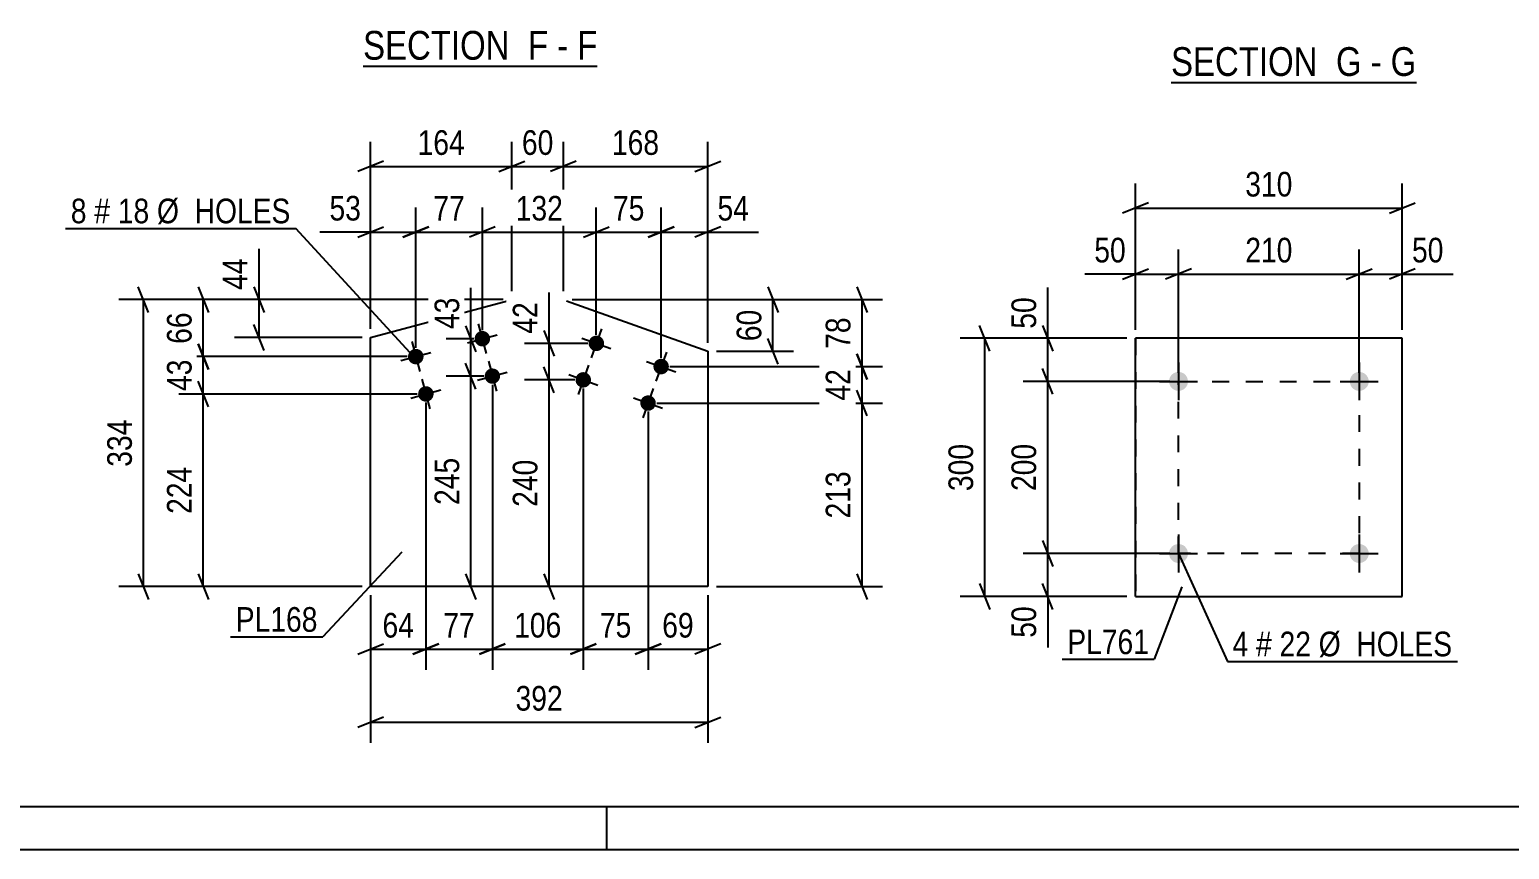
# Model space of a CAD drawing. Header units: millimetres. Extents: x 0 to 841, y 0 to 594.
# Drawn here: x 143.9 to 315.9, y 0 to 95.3 of the extents above; entities that cross this region are included whole.
import ezdxf

# ---------------------------------------------------------------- set-up
doc = ezdxf.new("R2010")
doc.units = ezdxf.units.MM
doc.linetypes.add('DXK_LINE_DOT2', pattern=[3.9198, 1.9599, -1.9599])
doc.styles.add('Arial Narrow', font='ARIALN.TTF', dxfattribs={"height": 0.2})

# ---------------------------------------------------------------- blocks, each defined once
blk = doc.blocks.new('Unknown-122570569-1133')
at = {"color": 5, "linetype": 'Continuous'}
for p, q in [((5, 5), (836, 5)), ((211, 0), (211, 5)), ((0, 0), (841, 0))]:
    blk.add_line(p, q, dxfattribs=at)
blk = doc.blocks.new('Unknown-122570569-16 - 2806')
at = {"color": 6, "linetype": 'Continuous'}
blk.add_line((182.69, 91.02), (209.9, 91.02), dxfattribs=at)
at = {"color": 0, "linetype": 'Continuous'}
for points in [[(200.8, 91.77), (200.8, 95.27), (182.69, 95.27), (182.69, 91.77)], [(204.19, 91.77), (204.19, 95.27), (201.85, 95.27), (201.85, 91.77)], [(206.51, 91.77), (206.51, 95.27), (205.24, 95.27), (205.24, 91.77)], [(209.9, 91.77), (209.9, 95.27), (207.56, 95.27), (207.56, 91.77)]]:
    blk.add_wipeout(points, dxfattribs=at)
at = {"color": 7, "linetype": 'Continuous', "style": 'Arial Narrow'}
for s, p in [('SECTION ', (182.69, 91.77)), ('F', (201.85, 91.77)), ('F', (207.56, 91.77)), ('-', (205.24, 91.77))]:
    blk.add_text(s, height=3.34, dxfattribs=at).set_placement(p)
blk = doc.blocks.new('Unknown-122570569-17 - 3462')
at = {"color": 6, "linetype": 'Continuous'}
blk.add_line((276.56, 89.13), (305.06, 89.13), dxfattribs=at)
at = {"color": 0, "linetype": 'Continuous'}
for points in [[(294.67, 89.88), (294.67, 93.38), (276.56, 93.38), (276.56, 89.88)], [(298.7, 89.88), (298.7, 93.38), (295.72, 93.38), (295.72, 89.88)], [(301.02, 89.88), (301.02, 93.38), (299.75, 93.38), (299.75, 89.88)], [(305.06, 89.88), (305.06, 93.38), (302.07, 93.38), (302.07, 89.88)]]:
    blk.add_wipeout(points, dxfattribs=at)
at = {"color": 7, "linetype": 'Continuous', "style": 'Arial Narrow'}
for s, p in [('SECTION ', (276.56, 89.88)), ('G', (295.72, 89.88)), ('G', (302.07, 89.88)), ('-', (299.75, 89.88))]:
    blk.add_text(s, height=3.34, dxfattribs=at).set_placement(p)
blk = doc.blocks.new('Bolt-122570569-2401 - 2347')
at = {"linetype": 'Continuous'}
for points in [[(276.32, 54.39), (276.35, 54.62), (276.42, 54.83), (276.53, 55.03), (276.69, 55.21), (276.87, 55.34), (277.08, 55.43), (277.31, 55.48), (277.54, 55.48), (277.76, 55.43), (277.97, 55.34), (278.16, 55.21), (278.31, 55.03), (278.43, 54.83), (278.5, 54.62), (278.52, 54.39), (278.5, 54.16), (278.43, 53.94), (278.31, 53.74), (278.16, 53.57), (277.97, 53.43), (277.76, 53.34), (277.54, 53.29), (277.31, 53.29), (277.08, 53.34), (276.87, 53.43), (276.69, 53.57), (276.53, 53.74), (276.42, 53.94), (276.35, 54.16)], [(297.32, 54.39), (297.35, 54.62), (297.42, 54.83), (297.53, 55.03), (297.69, 55.21), (297.87, 55.34), (298.08, 55.43), (298.31, 55.48), (298.54, 55.48), (298.76, 55.43), (298.97, 55.34), (299.16, 55.21), (299.31, 55.03), (299.43, 54.83), (299.5, 54.62), (299.52, 54.39), (299.5, 54.16), (299.43, 53.94), (299.31, 53.74), (299.16, 53.57), (298.97, 53.43), (298.76, 53.34), (298.54, 53.29), (298.31, 53.29), (298.08, 53.34), (297.87, 53.43), (297.69, 53.57), (297.53, 53.74), (297.42, 53.94), (297.35, 54.16)]]:
    blk.add_hatch(color=1, dxfattribs=at).paths.add_polyline_path(points)
at = {"color": 1, "linetype": 'Continuous'}
for p, q in [((277.42, 56.59), (277.42, 52.19)), ((298.42, 56.59), (298.42, 52.19)), ((275.22, 54.39), (279.62, 54.39)), ((296.22, 54.39), (300.62, 54.39))]:
    blk.add_line(p, q, dxfattribs=at)
blk = doc.blocks.new('Part-122570569-2363 - 2347')
at = {"color": 2, "linetype": 'Continuous'}
for p, q in [((272.42, 29.39), (272.42, 59.39)), ((272.42, 59.39), (272.42, 59.39)), ((303.42, 59.39), (272.42, 59.39)), ((303.42, 29.39), (303.42, 59.39)), ((272.42, 29.39), (272.42, 29.39)), ((272.42, 29.39), (303.42, 29.39))]:
    blk.add_line(p, q, dxfattribs=at)
at = {"color": 7, "linetype": 'DXK_LINE_DOT2'}
for p, q in [((272.42, 59.39), (272.42, 29.39)), ((272.42, 59.39), (272.42, 59.39)), ((303.42, 29.39), (303.42, 59.39)), ((272.42, 29.39), (272.42, 29.39))]:
    blk.add_line(p, q, dxfattribs=at)
blk = doc.blocks.new('Bolt-122570569-2396 - 2347')
at = {"linetype": 'Continuous'}
for points in [[(276.32, 34.39), (276.35, 34.62), (276.42, 34.83), (276.53, 35.03), (276.69, 35.21), (276.87, 35.34), (277.08, 35.43), (277.31, 35.48), (277.54, 35.48), (277.76, 35.43), (277.97, 35.34), (278.16, 35.21), (278.31, 35.03), (278.43, 34.83), (278.5, 34.62), (278.52, 34.39), (278.5, 34.16), (278.43, 33.94), (278.31, 33.74), (278.16, 33.57), (277.97, 33.43), (277.76, 33.34), (277.54, 33.29), (277.31, 33.29), (277.08, 33.34), (276.87, 33.43), (276.69, 33.57), (276.53, 33.74), (276.42, 33.94), (276.35, 34.16)], [(297.32, 34.39), (297.35, 34.62), (297.42, 34.83), (297.53, 35.03), (297.69, 35.21), (297.87, 35.34), (298.08, 35.43), (298.31, 35.48), (298.54, 35.48), (298.76, 35.43), (298.97, 35.34), (299.16, 35.21), (299.31, 35.03), (299.43, 34.83), (299.5, 34.62), (299.52, 34.39), (299.5, 34.16), (299.43, 33.94), (299.31, 33.74), (299.16, 33.57), (298.97, 33.43), (298.76, 33.34), (298.54, 33.29), (298.31, 33.29), (298.08, 33.34), (297.87, 33.43), (297.69, 33.57), (297.53, 33.74), (297.42, 33.94), (297.35, 34.16)]]:
    blk.add_hatch(color=1, dxfattribs=at).paths.add_polyline_path(points)
at = {"color": 1, "linetype": 'Continuous'}
for p, q in [((277.42, 36.59), (277.42, 32.19)), ((298.42, 36.59), (298.42, 32.19)), ((275.22, 34.39), (279.62, 34.39)), ((296.22, 34.39), (300.62, 34.39))]:
    blk.add_line(p, q, dxfattribs=at)
blk = doc.blocks.new('Part-122570569-1410 - 1394')
at = {"color": 2, "linetype": 'Continuous'}
for p, q in [((183.56, 59.48), (199.48, 63.76)), ((206.33, 63.76), (222.73, 57.88)), ((183.56, 30.54), (183.56, 59.48)), ((222.73, 57.88), (222.73, 30.54)), ((222.73, 30.54), (183.56, 30.54))]:
    blk.add_line(p, q, dxfattribs=at)
blk = doc.blocks.new('Bolt-122570569-1415 - 1394')
at = {"linetype": 'Continuous'}
for points in [[(210.63, 58.5, -1), (208.94, 59.11, -1)], [(218.16, 55.8, -1), (216.47, 56.41, -1)], [(209.11, 54.26, -1), (207.42, 54.87, -1)], [(216.64, 51.56, -1), (214.95, 52.17, -1)]]:
    blk.add_hatch(color=1, dxfattribs=at).paths.add_polyline_path(points)
at = {"color": 1, "linetype": 'Continuous'}
for p, q in [((210.39, 60.5), (209.18, 57.11)), ((208.09, 59.41), (211.48, 58.2)), ((217.92, 57.8), (216.71, 54.41)), ((206.57, 55.18), (209.96, 53.96)), ((208.87, 56.26), (207.66, 52.87)), ((215.62, 56.71), (219.01, 55.5)), ((216.4, 53.56), (215.19, 50.17)), ((214.1, 52.47), (217.49, 51.26))]:
    blk.add_line(p, q, dxfattribs=at)
blk = doc.blocks.new('Bolt-122570569-1420 - 1394')
at = {"linetype": 'Continuous'}
for points in [[(197.41, 59.58, -1), (195.67, 59.11, -1)], [(189.68, 57.5, -1), (187.94, 57.03, -1)], [(198.57, 55.23, -1), (196.84, 54.77, -1)], [(190.85, 53.16, -1), (189.11, 52.69, -1)]]:
    blk.add_hatch(color=1, dxfattribs=at).paths.add_polyline_path(points)
at = {"color": 1, "linetype": 'Continuous'}
for p, q in [((196.07, 61.08), (197, 57.61)), ((188.34, 59.01), (189.28, 55.53)), ((194.8, 58.88), (198.28, 59.81)), ((187.07, 56.8), (190.55, 57.74)), ((197.24, 56.74), (198.17, 53.26)), ((195.97, 54.53), (199.44, 55.47)), ((188.24, 52.45), (191.72, 53.39)), ((189.51, 54.66), (190.45, 51.18))]:
    blk.add_line(p, q, dxfattribs=at)
blk = doc.blocks.new('Rectangle-122570569-2525 - 2347')
at = {"color": 1, "linetype": 'DXK_LINE_DOT2'}
blk.add_lwpolyline([(277.42, 54.39), (298.42, 54.39), (298.42, 34.39), (277.42, 34.39), (277.42, 54.39)], close=True, dxfattribs=at)
blk = doc.blocks.new('StraightDimension-122570569-2431 - 2347')
at = {"color": 7, "linetype": 'Continuous'}
for p, q in [((262.83, 52.89), (261.63, 55.89)), ((276.42, 54.39), (259.38, 54.39)), ((262.23, 34.39), (262.23, 54.39)), ((276.42, 34.39), (259.38, 34.39)), ((261.63, 35.89), (262.83, 32.89))]:
    blk.add_line(p, q, dxfattribs=at)
at = {"color": 0}
blk.add_wipeout([(261.48, 47.73), (257.28, 47.73), (257.28, 41.05), (261.48, 41.05)], dxfattribs=at)
at = {"color": 3, "style": 'Arial Narrow'}
blk.add_text('200', height=2.863, rotation=90.0002, dxfattribs=at).set_placement((260.88, 41.65))
blk = doc.blocks.new('StraightDimension-122570569-2461 - 2347')
at = {"color": 7, "linetype": 'Continuous'}
for p, q in [((255.51, 57.89), (254.31, 60.89)), ((271.42, 59.39), (252.06, 59.39)), ((254.91, 29.39), (254.91, 59.39)), ((271.42, 29.39), (252.06, 29.39)), ((254.31, 30.89), (255.51, 27.89))]:
    blk.add_line(p, q, dxfattribs=at)
at = {"color": 0}
blk.add_wipeout([(254.16, 47.73), (249.96, 47.73), (249.96, 41.04), (254.16, 41.04)], dxfattribs=at)
at = {"color": 3, "style": 'Arial Narrow'}
blk.add_text('300', height=2.863, rotation=90.0002, dxfattribs=at).set_placement((253.56, 41.64))
blk = doc.blocks.new('StraightDimension-122570569-2418 - 2347')
at = {"color": 7, "linetype": 'Continuous'}
for p, q in [((276.42, 34.39), (259.38, 34.39)), ((261.63, 35.89), (262.83, 32.89)), ((262.23, 29.39), (262.23, 34.39)), ((271.42, 29.39), (259.38, 29.39)), ((262.83, 27.89), (261.63, 30.89))]:
    blk.add_line(p, q, dxfattribs=at)
at = {"color": 0}
blk.add_wipeout([(261.48, 28.86), (257.28, 28.86), (257.28, 24), (261.48, 24)], dxfattribs=at)
at = {"color": 7, "linetype": 'Continuous'}
blk.add_line((262.23, 29.39), (262.23, 23.48), dxfattribs=at)
blk.add_line((262.23, 29.39), (262.23, 23.48), dxfattribs=at)
at = {"color": 3, "style": 'Arial Narrow'}
blk.add_text('50', height=2.863, rotation=90.0002, dxfattribs=at).set_placement((260.88, 24.6))
blk = doc.blocks.new('StraightDimension-122570569-2447 - 2347')
at = {"color": 7, "linetype": 'Continuous'}
for p, q in [((261.63, 60.89), (262.83, 57.89)), ((271.42, 59.39), (259.38, 59.39)), ((262.23, 54.39), (262.23, 59.39)), ((262.83, 52.89), (261.63, 55.89)), ((276.42, 54.39), (259.38, 54.39))]:
    blk.add_line(p, q, dxfattribs=at)
at = {"color": 0}
blk.add_wipeout([(261.48, 64.77), (257.28, 64.77), (257.28, 59.91), (261.48, 59.91)], dxfattribs=at)
at = {"color": 7, "linetype": 'Continuous'}
blk.add_line((262.23, 59.39), (262.23, 65.29), dxfattribs=at)
blk.add_line((262.23, 59.39), (262.23, 65.29), dxfattribs=at)
at = {"color": 3, "style": 'Arial Narrow'}
blk.add_text('50', height=2.863, rotation=90.0002, dxfattribs=at).set_placement((260.88, 60.51))
blk = doc.blocks.new('StraightDimension-122570569-2472 - 2347')
at = {"color": 7, "linetype": 'Continuous'}
for p, q in [((272.42, 60.39), (272.42, 77.37)), ((303.42, 60.39), (303.42, 77.37)), ((273.92, 75.12), (270.92, 73.92)), ((272.42, 74.52), (303.42, 74.52)), ((301.92, 73.92), (304.92, 75.12))]:
    blk.add_line(p, q, dxfattribs=at)
at = {"color": 0}
blk.add_wipeout([(291.26, 75.27), (291.26, 79.47), (284.58, 79.47), (284.58, 75.27)], dxfattribs=at)
at = {"color": 3, "style": 'Arial Narrow'}
blk.add_text('310', height=2.863, dxfattribs=at).set_placement((285.18, 75.87))
blk = doc.blocks.new('StraightDimension-122570569-2483 - 2347')
at = {"color": 7, "linetype": 'Continuous'}
for p, q in [((298.42, 55.39), (298.42, 69.71)), ((303.42, 60.39), (303.42, 69.71)), ((296.92, 66.26), (299.92, 67.46)), ((304.92, 67.46), (301.92, 66.26)), ((298.42, 66.86), (303.42, 66.86))]:
    blk.add_line(p, q, dxfattribs=at)
at = {"color": 0}
blk.add_wipeout([(308.8, 67.61), (308.8, 71.81), (303.95, 71.81), (303.95, 67.61)], dxfattribs=at)
at = {"color": 7, "linetype": 'Continuous'}
blk.add_line((303.42, 66.86), (309.33, 66.86), dxfattribs=at)
blk.add_line((303.42, 66.86), (309.33, 66.86), dxfattribs=at)
at = {"color": 3, "style": 'Arial Narrow'}
blk.add_text('50', height=2.863, dxfattribs=at).set_placement((304.55, 68.21))
blk = doc.blocks.new('StraightDimension-122570569-2496 - 2347')
at = {"color": 7, "linetype": 'Continuous'}
for p, q in [((277.42, 55.39), (277.42, 69.71)), ((298.42, 55.39), (298.42, 69.71)), ((278.92, 67.46), (275.92, 66.26)), ((296.92, 66.26), (299.92, 67.46)), ((277.42, 66.86), (298.42, 66.86))]:
    blk.add_line(p, q, dxfattribs=at)
at = {"color": 0}
blk.add_wipeout([(291.26, 67.61), (291.26, 71.81), (284.58, 71.81), (284.58, 67.61)], dxfattribs=at)
at = {"color": 3, "style": 'Arial Narrow'}
blk.add_text('210', height=2.863, dxfattribs=at).set_placement((285.18, 68.21))
blk = doc.blocks.new('StraightDimension-122570569-2512 - 2347')
at = {"color": 7, "linetype": 'Continuous'}
for p, q in [((272.42, 60.39), (272.42, 69.71)), ((277.42, 55.39), (277.42, 69.71)), ((270.92, 66.26), (273.92, 67.46)), ((278.92, 67.46), (275.92, 66.26)), ((272.42, 66.86), (277.42, 66.86))]:
    blk.add_line(p, q, dxfattribs=at)
at = {"color": 0}
blk.add_wipeout([(271.9, 67.61), (271.9, 71.81), (267.04, 71.81), (267.04, 67.61)], dxfattribs=at)
at = {"color": 7, "linetype": 'Continuous'}
blk.add_line((272.42, 66.86), (266.52, 66.86), dxfattribs=at)
blk.add_line((272.42, 66.86), (266.52, 66.86), dxfattribs=at)
at = {"color": 3, "style": 'Arial Narrow'}
blk.add_text('50', height=2.863, dxfattribs=at).set_placement((267.64, 68.21))
blk = doc.blocks.new('StraightDimension-122570569-1422 - 1394')
at = {"color": 7, "linetype": 'Continuous'}
for p, q in [((183.56, 60.48), (183.56, 82.21)), ((199.97, 64.89), (199.97, 82.21)), ((185.06, 79.96), (182.06, 78.76)), ((183.56, 79.36), (199.97, 79.36)), ((198.47, 78.76), (201.47, 79.96))]:
    blk.add_line(p, q, dxfattribs=at)
at = {"color": 0}
blk.add_wipeout([(195.11, 80.11), (195.11, 84.31), (188.42, 84.31), (188.42, 80.11)], dxfattribs=at)
at = {"color": 3, "style": 'Arial Narrow'}
blk.add_text('164', height=2.863, dxfattribs=at).set_placement((189.02, 80.71))
blk = doc.blocks.new('StraightDimension-122570569-1498 - 1394')
at = {"color": 7, "linetype": 'Continuous'}
for p, q in [((183.56, 60.48), (183.56, 74.58)), ((188.81, 58.27), (188.81, 74.58)), ((182.06, 71.13), (185.06, 72.33)), ((190.31, 72.33), (187.31, 71.13)), ((183.56, 71.73), (188.81, 71.73))]:
    blk.add_line(p, q, dxfattribs=at)
at = {"color": 0}
blk.add_wipeout([(183.03, 72.48), (183.03, 76.68), (178.18, 76.68), (178.18, 72.48)], dxfattribs=at)
at = {"color": 7, "linetype": 'Continuous'}
blk.add_line((183.56, 71.73), (177.65, 71.73), dxfattribs=at)
blk.add_line((183.56, 71.73), (177.65, 71.73), dxfattribs=at)
at = {"color": 3, "style": 'Arial Narrow'}
blk.add_text('53', height=2.863, dxfattribs=at).set_placement((178.78, 73.08))
blk = doc.blocks.new('StraightDimension-122570569-1434 - 1394')
at = {"color": 7, "linetype": 'Continuous'}
for p, q in [((199.97, 64.89), (199.97, 82.21)), ((205.96, 64.89), (205.96, 82.21)), ((198.47, 78.76), (201.47, 79.96)), ((199.97, 79.36), (205.96, 79.36)), ((207.46, 79.96), (204.46, 78.76))]:
    blk.add_line(p, q, dxfattribs=at)
at = {"color": 0}
blk.add_wipeout([(205.39, 80.11), (205.39, 84.31), (200.54, 84.31), (200.54, 80.11)], dxfattribs=at)
at = {"color": 3, "style": 'Arial Narrow'}
blk.add_text('60', height=2.863, dxfattribs=at).set_placement((201.14, 80.71))
blk = doc.blocks.new('StraightDimension-122570569-1543 - 1394')
at = {"color": 7, "linetype": 'Continuous'}
for p, q in [((240.05, 65.39), (241.25, 62.39)), ((206.96, 63.89), (243.05, 63.89)), ((240.65, 56.1), (240.65, 63.89)), ((241.25, 54.6), (240.05, 57.6)), ((218.31, 56.1), (243.05, 56.1))]:
    blk.add_line(p, q, dxfattribs=at)
at = {"color": 0}
blk.add_wipeout([(239.9, 62.43), (235.7, 62.43), (235.7, 57.57), (239.9, 57.57)], dxfattribs=at)
at = {"color": 3, "style": 'Arial Narrow'}
blk.add_text('78', height=2.863, rotation=90.0002, dxfattribs=at).set_placement((239.3, 58.17))
blk = doc.blocks.new('StraightDimension-122570569-1653 - 1394')
at = {"color": 7, "linetype": 'Continuous'}
for p, q in [((197.71, 54), (197.71, 20.87)), ((208.27, 53.57), (208.27, 20.87)), ((196.21, 22.67), (199.21, 23.87)), ((197.71, 23.27), (208.27, 23.27)), ((209.77, 23.87), (206.77, 22.67))]:
    blk.add_line(p, q, dxfattribs=at)
at = {"color": 0}
blk.add_wipeout([(206.33, 24.02), (206.33, 28.22), (199.64, 28.22), (199.64, 24.02)], dxfattribs=at)
at = {"color": 3, "style": 'Arial Narrow'}
blk.add_text('106', height=2.863, dxfattribs=at).set_placement((200.24, 24.62))
blk = doc.blocks.new('StraightDimension-122570569-1508 - 1394')
at = {"color": 7, "linetype": 'Continuous'}
for p, q in [((188.81, 58.27), (188.81, 74.58)), ((196.54, 60.34), (196.54, 74.58)), ((187.31, 71.13), (190.31, 72.33)), ((198.04, 72.33), (195.04, 71.13)), ((188.81, 71.73), (196.54, 71.73))]:
    blk.add_line(p, q, dxfattribs=at)
at = {"color": 0}
blk.add_wipeout([(195.1, 72.48), (195.1, 76.68), (190.25, 76.68), (190.25, 72.48)], dxfattribs=at)
at = {"color": 3, "style": 'Arial Narrow'}
blk.add_text('77', height=2.863, dxfattribs=at).set_placement((190.85, 73.08))
blk = doc.blocks.new('StraightDimension-122570569-1444 - 1394')
at = {"color": 7, "linetype": 'Continuous'}
for p, q in [((205.96, 64.89), (205.96, 82.21)), ((222.73, 58.88), (222.73, 82.21)), ((207.46, 79.96), (204.46, 78.76)), ((205.96, 79.36), (222.73, 79.36)), ((221.23, 78.76), (224.23, 79.96))]:
    blk.add_line(p, q, dxfattribs=at)
at = {"color": 0}
blk.add_wipeout([(217.69, 80.11), (217.69, 84.31), (211, 84.31), (211, 80.11)], dxfattribs=at)
at = {"color": 3, "style": 'Arial Narrow'}
blk.add_text('168', height=2.863, dxfattribs=at).set_placement((211.6, 80.71))
blk = doc.blocks.new('StraightDimension-122570569-1633 - 1394')
at = {"color": 7, "linetype": 'Continuous'}
for p, q in [((189.98, 51.92), (189.98, 20.87)), ((183.56, 29.54), (183.56, 20.87)), ((182.06, 22.67), (185.06, 23.87)), ((183.56, 23.27), (189.98, 23.27)), ((191.48, 23.87), (188.48, 22.67))]:
    blk.add_line(p, q, dxfattribs=at)
at = {"color": 0}
blk.add_wipeout([(189.2, 24.02), (189.2, 28.22), (184.34, 28.22), (184.34, 24.02)], dxfattribs=at)
at = {"color": 3, "style": 'Arial Narrow'}
blk.add_text('64', height=2.863, dxfattribs=at).set_placement((184.94, 24.62))
blk = doc.blocks.new('StraightDimension-122570569-1488 - 1394')
at = {"color": 7, "linetype": 'Continuous'}
for p, q in [((209.78, 59.8), (209.78, 74.58)), ((217.31, 57.1), (217.31, 74.58)), ((208.28, 71.13), (211.28, 72.33)), ((218.81, 72.33), (215.81, 71.13)), ((209.78, 71.73), (217.31, 71.73))]:
    blk.add_line(p, q, dxfattribs=at)
at = {"color": 0}
blk.add_wipeout([(215.98, 72.48), (215.98, 76.68), (211.12, 76.68), (211.12, 72.48)], dxfattribs=at)
at = {"color": 3, "style": 'Arial Narrow'}
blk.add_text('75', height=2.863, dxfattribs=at).set_placement((211.72, 73.08))
blk = doc.blocks.new('StraightDimension-122570569-1455 - 1394')
at = {"color": 7, "linetype": 'Continuous'}
for p, q in [((183.56, 29.54), (183.56, 12.38)), ((222.73, 29.54), (222.73, 12.38)), ((185.06, 15.38), (182.06, 14.18)), ((183.56, 14.78), (222.73, 14.78)), ((221.23, 14.18), (224.23, 15.38))]:
    blk.add_line(p, q, dxfattribs=at)
at = {"color": 0}
blk.add_wipeout([(206.49, 15.53), (206.49, 19.73), (199.8, 19.73), (199.8, 15.53)], dxfattribs=at)
at = {"color": 3, "style": 'Arial Narrow'}
blk.add_text('392', height=2.863, dxfattribs=at).set_placement((200.4, 16.13))
blk = doc.blocks.new('StraightDimension-122570569-1460 - 1394')
at = {"color": 7, "linetype": 'Continuous'}
for p, q in [((170, 65.39), (171.2, 62.39)), ((198.97, 63.89), (167.75, 63.89)), ((170.6, 59.48), (170.6, 63.89)), ((171.2, 57.98), (170, 60.98)), ((182.56, 59.48), (167.75, 59.48))]:
    blk.add_line(p, q, dxfattribs=at)
at = {"color": 0}
blk.add_wipeout([(169.85, 69.27), (165.65, 69.27), (165.65, 64.42), (169.85, 64.42)], dxfattribs=at)
at = {"color": 7, "linetype": 'Continuous'}
blk.add_line((170.6, 63.89), (170.6, 69.8), dxfattribs=at)
blk.add_line((170.6, 63.89), (170.6, 69.8), dxfattribs=at)
at = {"color": 3, "style": 'Arial Narrow'}
blk.add_text('44', height=2.863, rotation=90.0002, dxfattribs=at).set_placement((169.25, 65.02))
blk = doc.blocks.new('StraightDimension-122570569-1469 - 1394')
at = {"color": 7, "linetype": 'Continuous'}
for p, q in [((229.7, 65.39), (230.9, 62.39)), ((206.96, 63.89), (232.7, 63.89)), ((230.3, 57.88), (230.3, 63.89)), ((230.9, 56.38), (229.7, 59.38)), ((223.73, 57.88), (232.7, 57.88))]:
    blk.add_line(p, q, dxfattribs=at)
at = {"color": 0}
blk.add_wipeout([(229.55, 63.31), (225.35, 63.31), (225.35, 58.46), (229.55, 58.46)], dxfattribs=at)
at = {"color": 3, "style": 'Arial Narrow'}
blk.add_text('60', height=2.863, rotation=90.0002, dxfattribs=at).set_placement((228.95, 59.06))
blk = doc.blocks.new('StraightDimension-122570569-1478 - 1394')
at = {"color": 7, "linetype": 'Continuous'}
for p, q in [((217.31, 57.1), (217.31, 74.58)), ((222.73, 58.88), (222.73, 74.58)), ((215.81, 71.13), (218.81, 72.33)), ((224.23, 72.33), (221.23, 71.13)), ((217.31, 71.73), (222.73, 71.73))]:
    blk.add_line(p, q, dxfattribs=at)
at = {"color": 0}
blk.add_wipeout([(228.11, 72.48), (228.11, 76.68), (223.26, 76.68), (223.26, 72.48)], dxfattribs=at)
at = {"color": 7, "linetype": 'Continuous'}
blk.add_line((222.73, 71.73), (228.64, 71.73), dxfattribs=at)
blk.add_line((222.73, 71.73), (228.64, 71.73), dxfattribs=at)
at = {"color": 3, "style": 'Arial Narrow'}
blk.add_text('54', height=2.863, dxfattribs=at).set_placement((223.86, 73.08))
blk = doc.blocks.new('StraightDimension-122570569-1518 - 1394')
at = {"color": 7, "linetype": 'Continuous'}
for p, q in [((196.54, 60.34), (196.54, 74.58)), ((209.78, 59.8), (209.78, 74.58)), ((198.04, 72.33), (195.04, 71.13)), ((208.28, 71.13), (211.28, 72.33)), ((196.54, 71.73), (209.78, 71.73))]:
    blk.add_line(p, q, dxfattribs=at)
at = {"color": 0}
blk.add_wipeout([(206.5, 72.48), (206.5, 76.68), (199.82, 76.68), (199.82, 72.48)], dxfattribs=at)
at = {"color": 3, "style": 'Arial Narrow'}
blk.add_text('132', height=2.863, dxfattribs=at).set_placement((200.42, 73.08))
blk = doc.blocks.new('StraightDimension-122570569-1529 - 1394')
at = {"color": 7, "linetype": 'Continuous'}
for p, q in [((241.25, 50.37), (240.05, 53.37)), ((216.8, 51.87), (243.05, 51.87)), ((240.65, 30.54), (240.65, 51.87)), ((240.05, 32.04), (241.25, 29.04)), ((223.73, 30.54), (243.05, 30.54))]:
    blk.add_line(p, q, dxfattribs=at)
at = {"color": 0}
blk.add_wipeout([(239.9, 44.55), (235.7, 44.55), (235.7, 37.86), (239.9, 37.86)], dxfattribs=at)
at = {"color": 3, "style": 'Arial Narrow'}
blk.add_text('213', height=2.863, rotation=90.0002, dxfattribs=at).set_placement((239.3, 38.46))
blk = doc.blocks.new('StraightDimension-122570569-1594 - 1394')
at = {"color": 7, "linetype": 'Continuous'}
for p, q in [((204.89, 53.07), (203.69, 56.07)), ((207.27, 54.57), (201.44, 54.57)), ((204.29, 30.54), (204.29, 54.57)), ((203.69, 32.04), (204.89, 29.04)), ((207.26, 30.54), (201.44, 30.54))]:
    blk.add_line(p, q, dxfattribs=at)
at = {"color": 0}
blk.add_wipeout([(203.54, 45.9), (199.34, 45.9), (199.34, 39.21), (203.54, 39.21)], dxfattribs=at)
at = {"color": 3, "style": 'Arial Narrow'}
blk.add_text('240', height=2.863, rotation=90.0002, dxfattribs=at).set_placement((202.94, 39.81))
blk = doc.blocks.new('StraightDimension-122570569-1535 - 1394')
at = {"color": 7, "linetype": 'Continuous'}
for p, q in [((240.05, 57.6), (241.25, 54.6)), ((218.31, 56.1), (243.05, 56.1)), ((240.65, 51.87), (240.65, 56.1)), ((241.25, 50.37), (240.05, 53.37)), ((216.8, 51.87), (243.05, 51.87))]:
    blk.add_line(p, q, dxfattribs=at)
at = {"color": 0}
blk.add_wipeout([(239.9, 56.41), (235.7, 56.41), (235.7, 51.56), (239.9, 51.56)], dxfattribs=at)
at = {"color": 3, "style": 'Arial Narrow'}
blk.add_text('42', height=2.863, rotation=90.0002, dxfattribs=at).set_placement((239.3, 52.16))
blk = doc.blocks.new('StraightDimension-122570569-1552 - 1394')
at = {"color": 7, "linetype": 'Continuous'}
for p, q in [((163.51, 65.39), (164.71, 62.39)), ((198.97, 63.89), (161.26, 63.89)), ((164.11, 57.27), (164.11, 63.89)), ((164.71, 55.77), (163.51, 58.77)), ((187.81, 57.27), (161.26, 57.27))]:
    blk.add_line(p, q, dxfattribs=at)
at = {"color": 0}
blk.add_wipeout([(163.36, 63.01), (159.16, 63.01), (159.16, 58.15), (163.36, 58.15)], dxfattribs=at)
at = {"color": 3, "style": 'Arial Narrow'}
blk.add_text('66', height=2.863, rotation=90.0002, dxfattribs=at).set_placement((162.76, 58.75))
blk = doc.blocks.new('StraightDimension-122570569-1560 - 1394')
at = {"color": 7, "linetype": 'Continuous'}
for p, q in [((163.51, 58.77), (164.71, 55.77)), ((187.81, 57.27), (161.26, 57.27)), ((164.11, 52.92), (164.11, 57.27)), ((164.71, 51.42), (163.51, 54.42)), ((188.98, 52.92), (161.26, 52.92))]:
    blk.add_line(p, q, dxfattribs=at)
at = {"color": 0}
blk.add_wipeout([(163.36, 57.52), (159.16, 57.52), (159.16, 52.67), (163.36, 52.67)], dxfattribs=at)
at = {"color": 3, "style": 'Arial Narrow'}
blk.add_text('43', height=2.863, rotation=90.0002, dxfattribs=at).set_placement((162.76, 53.27))
blk = doc.blocks.new('StraightDimension-122570569-1568 - 1394')
at = {"color": 7, "linetype": 'Continuous'}
for p, q in [((164.71, 51.42), (163.51, 54.42)), ((188.98, 52.92), (161.26, 52.92)), ((164.11, 30.54), (164.11, 52.92)), ((163.51, 32.04), (164.71, 29.04)), ((182.56, 30.54), (161.26, 30.54))]:
    blk.add_line(p, q, dxfattribs=at)
at = {"color": 0}
blk.add_wipeout([(163.36, 45.07), (159.16, 45.07), (159.16, 38.39), (163.36, 38.39)], dxfattribs=at)
at = {"color": 3, "style": 'Arial Narrow'}
blk.add_text('224', height=2.863, rotation=90.0002, dxfattribs=at).set_placement((162.76, 38.99))
blk = doc.blocks.new('StraightDimension-122570569-1639 - 1394')
at = {"color": 7, "linetype": 'Continuous'}
for p, q in [((215.8, 50.87), (215.8, 20.87)), ((222.73, 29.54), (222.73, 20.87)), ((214.3, 22.67), (217.3, 23.87)), ((215.8, 23.27), (222.73, 23.27)), ((224.23, 23.87), (221.23, 22.67))]:
    blk.add_line(p, q, dxfattribs=at)
at = {"color": 0}
blk.add_wipeout([(221.69, 24.02), (221.69, 28.22), (216.84, 28.22), (216.84, 24.02)], dxfattribs=at)
at = {"color": 3, "style": 'Arial Narrow'}
blk.add_text('69', height=2.863, dxfattribs=at).set_placement((217.44, 24.62))
blk = doc.blocks.new('StraightDimension-122570569-1575 - 1394')
at = {"color": 7, "linetype": 'Continuous'}
for p, q in [((157.77, 62.39), (156.57, 65.39)), ((198.97, 63.89), (154.32, 63.89)), ((157.17, 30.54), (157.17, 63.89)), ((156.57, 32.04), (157.77, 29.04)), ((182.56, 30.54), (154.32, 30.54))]:
    blk.add_line(p, q, dxfattribs=at)
at = {"color": 0}
blk.add_wipeout([(156.42, 50.56), (152.22, 50.56), (152.22, 43.87), (156.42, 43.87)], dxfattribs=at)
at = {"color": 3, "style": 'Arial Narrow'}
blk.add_text('334', height=2.863, rotation=90.0002, dxfattribs=at).set_placement((155.82, 44.47))
blk = doc.blocks.new('StraightDimension-122570569-1584 - 1394')
at = {"color": 7, "linetype": 'Continuous'}
for p, q in [((203.69, 60.3), (204.89, 57.3)), ((208.78, 58.8), (201.44, 58.8)), ((204.29, 54.57), (204.29, 58.8)), ((204.89, 53.07), (203.69, 56.07)), ((207.27, 54.57), (201.44, 54.57))]:
    blk.add_line(p, q, dxfattribs=at)
at = {"color": 0}
blk.add_wipeout([(203.54, 64.18), (199.34, 64.18), (199.34, 59.33), (203.54, 59.33)], dxfattribs=at)
at = {"color": 7, "linetype": 'Continuous'}
blk.add_line((204.29, 58.8), (204.29, 64.71), dxfattribs=at)
blk.add_line((204.29, 58.8), (204.29, 64.71), dxfattribs=at)
at = {"color": 3, "style": 'Arial Narrow'}
blk.add_text('42', height=2.863, rotation=90.0002, dxfattribs=at).set_placement((202.94, 59.93))
blk = doc.blocks.new('StraightDimension-122570569-1609 - 1394')
at = {"color": 7, "linetype": 'Continuous'}
for p, q in [((195.8, 53.5), (194.6, 56.5)), ((196.71, 55), (192.35, 55)), ((195.2, 30.54), (195.2, 55)), ((194.6, 32.04), (195.8, 29.04)), ((196.71, 30.54), (192.35, 30.54))]:
    blk.add_line(p, q, dxfattribs=at)
at = {"color": 0}
blk.add_wipeout([(194.45, 46.11), (190.25, 46.11), (190.25, 39.43), (194.45, 39.43)], dxfattribs=at)
at = {"color": 3, "style": 'Arial Narrow'}
blk.add_text('245', height=2.863, rotation=90.0002, dxfattribs=at).set_placement((193.85, 40.03))
blk = doc.blocks.new('StraightDimension-122570569-1622 - 1394')
at = {"color": 7, "linetype": 'Continuous'}
for p, q in [((194.6, 60.84), (195.8, 57.84)), ((195.54, 59.34), (192.35, 59.34)), ((195.2, 55), (195.2, 59.34)), ((195.8, 53.5), (194.6, 56.5)), ((196.71, 55), (192.35, 55))]:
    blk.add_line(p, q, dxfattribs=at)
at = {"color": 0}
blk.add_wipeout([(194.45, 64.73), (190.25, 64.73), (190.25, 59.87), (194.45, 59.87)], dxfattribs=at)
at = {"color": 7, "linetype": 'Continuous'}
blk.add_line((195.2, 59.34), (195.2, 65.25), dxfattribs=at)
blk.add_line((195.2, 59.34), (195.2, 65.25), dxfattribs=at)
at = {"color": 3, "style": 'Arial Narrow'}
blk.add_text('43', height=2.863, rotation=90.0002, dxfattribs=at).set_placement((193.85, 60.47))
blk = doc.blocks.new('StraightDimension-122570569-1645 - 1394')
at = {"color": 7, "linetype": 'Continuous'}
for p, q in [((208.27, 53.57), (208.27, 20.87)), ((215.8, 50.87), (215.8, 20.87)), ((206.77, 22.67), (209.77, 23.87)), ((208.27, 23.27), (215.8, 23.27)), ((217.3, 23.87), (214.3, 22.67))]:
    blk.add_line(p, q, dxfattribs=at)
at = {"color": 0}
blk.add_wipeout([(214.46, 24.02), (214.46, 28.22), (209.6, 28.22), (209.6, 24.02)], dxfattribs=at)
at = {"color": 3, "style": 'Arial Narrow'}
blk.add_text('75', height=2.863, dxfattribs=at).set_placement((210.2, 24.62))
blk = doc.blocks.new('StraightDimension-122570569-1661 - 1394')
at = {"color": 7, "linetype": 'Continuous'}
for p, q in [((197.71, 54), (197.71, 20.87)), ((189.98, 51.92), (189.98, 20.87)), ((188.48, 22.67), (191.48, 23.87)), ((189.98, 23.27), (197.71, 23.27)), ((199.21, 23.87), (196.21, 22.67))]:
    blk.add_line(p, q, dxfattribs=at)
at = {"color": 0}
blk.add_wipeout([(196.27, 24.02), (196.27, 28.22), (191.41, 28.22), (191.41, 24.02)], dxfattribs=at)
at = {"color": 3, "style": 'Arial Narrow'}
blk.add_text('77', height=2.863, dxfattribs=at).set_placement((192.01, 24.62))
blk = doc.blocks.new('Mark-122570569-2359 - 2347')
at = {"color": 0}
blk.add_wipeout([(274, 22.69), (274, 25.69), (264.5, 25.69), (264.5, 22.69)], dxfattribs=at)
blk.add_wipeout([(274, 22.69), (274, 25.69), (264.5, 25.69), (264.5, 22.69)], dxfattribs=at)
at = {"color": 30, "linetype": 'Continuous'}
for p in [(277.82, 30.53), (263.9, 22.09)]:
    blk.add_line(p, (274.6, 22.09), dxfattribs=at)
at = {"color": 3, "style": 'Arial Narrow'}
blk.add_text('PL761', height=2.863, dxfattribs=at).set_placement((264.5, 22.69))
blk = doc.blocks.new('MarkSet-122570569-2573 - 2347')
at = {"color": 0}
for points in [[(285.53, 22.44), (285.53, 25.44), (283.7, 25.44), (283.7, 22.44)], [(288.26, 22.44), (288.26, 25.44), (286.43, 25.44), (286.43, 22.44)], [(292.81, 22.44), (292.81, 25.44), (289.16, 25.44), (289.16, 22.44)], [(309.24, 22.44), (309.24, 25.44), (293.71, 25.44), (293.71, 22.44)]]:
    blk.add_wipeout(points, dxfattribs=at)
for points in [[(285.53, 22.44), (285.53, 25.44), (283.7, 25.44), (283.7, 22.44)], [(288.26, 22.44), (288.26, 25.44), (286.43, 25.44), (286.43, 22.44)], [(292.81, 22.44), (292.81, 25.44), (289.16, 25.44), (289.16, 22.44)], [(309.24, 22.44), (309.24, 25.44), (293.71, 25.44), (293.71, 22.44)]]:
    blk.add_wipeout(points, dxfattribs=at)
at = {"color": 7, "linetype": 'Continuous'}
for p, q in [((277.42, 34.39), (283.1, 21.84)), ((283.1, 21.84), (309.84, 21.84))]:
    blk.add_line(p, q, dxfattribs=at)
at = {"color": 3, "style": 'Arial Narrow'}
for s, height, p in [('4', 2.86, (283.7, 22.44)), ('#', 2.86, (286.43, 22.44)), ('22', 2.863, (289.16, 22.44)), ('Ø  HOLES', 2.863, (293.71, 22.44))]:
    blk.add_text(s, height=height, dxfattribs=at).set_placement(p)
blk = doc.blocks.new('Mark-122570569-1406 - 1394')
at = {"color": 0}
blk.add_wipeout([(177.4, 25.29), (177.4, 28.29), (167.9, 28.29), (167.9, 25.29)], dxfattribs=at)
blk.add_wipeout([(177.4, 25.29), (177.4, 28.29), (167.9, 28.29), (167.9, 25.29)], dxfattribs=at)
at = {"color": 30, "linetype": 'Continuous'}
for p in [(187.2, 34.55), (167.3, 24.69)]:
    blk.add_line(p, (178, 24.69), dxfattribs=at)
at = {"color": 3, "style": 'Arial Narrow'}
blk.add_text('PL168', height=2.863, dxfattribs=at).set_placement((167.9, 25.29))
blk = doc.blocks.new('MarkSet-122570569-1697 - 1394')
at = {"color": 0}
for points in [[(150.56, 72.76), (150.56, 75.76), (148.73, 75.76), (148.73, 72.76)], [(153.29, 72.76), (153.29, 75.76), (151.46, 75.76), (151.46, 72.76)], [(157.84, 72.76), (157.84, 75.76), (154.19, 75.76), (154.19, 72.76)], [(174.27, 72.76), (174.27, 75.76), (158.74, 75.76), (158.74, 72.76)]]:
    blk.add_wipeout(points, dxfattribs=at)
for points in [[(150.56, 72.76), (150.56, 75.76), (148.73, 75.76), (148.73, 72.76)], [(153.29, 72.76), (153.29, 75.76), (151.46, 75.76), (151.46, 72.76)], [(157.84, 72.76), (157.84, 75.76), (154.19, 75.76), (154.19, 72.76)], [(174.27, 72.76), (174.27, 75.76), (158.74, 75.76), (158.74, 72.76)]]:
    blk.add_wipeout(points, dxfattribs=at)
at = {"color": 7, "linetype": 'Continuous'}
for p in [(148.13, 72.16), (188.6, 57.24)]:
    blk.add_line(p, (174.87, 72.16), dxfattribs=at)
at = {"color": 3, "style": 'Arial Narrow'}
for s, height, p in [('8', 2.86, (148.73, 72.76)), ('18', 2.863, (154.19, 72.76)), ('Ø  HOLES', 2.863, (158.74, 72.76)), ('#', 2.86, (151.46, 72.76))]:
    blk.add_text(s, height=height, dxfattribs=at).set_placement(p)

msp = doc.modelspace()

# ---------------------------------------------------------------- block references
for name in ['Unknown-122570569-1133', 'Part-122570569-1410 - 1394', 'Bolt-122570569-1420 - 1394', 'Bolt-122570569-1415 - 1394', 'Part-122570569-2363 - 2347', 'Bolt-122570569-2401 - 2347', 'Rectangle-122570569-2525 - 2347', 'Bolt-122570569-2396 - 2347']:
    msp.add_blockref(name, (0, 0))

# ---------------------------------------------------------------- next in the draw order: block references
for name in ['Unknown-122570569-16 - 2806', 'Unknown-122570569-17 - 3462', 'StraightDimension-122570569-1422 - 1394', 'StraightDimension-122570569-2431 - 2347', 'StraightDimension-122570569-1633 - 1394']:
    msp.add_blockref(name, (0, 0))

# ---------------------------------------------------------------- next in the draw order: block references
for name in ['StraightDimension-122570569-1434 - 1394', 'StraightDimension-122570569-1498 - 1394', 'StraightDimension-122570569-2461 - 2347']:
    msp.add_blockref(name, (0, 0))

# ---------------------------------------------------------------- next in the draw order: block references
for name in ['StraightDimension-122570569-1508 - 1394', 'StraightDimension-122570569-1543 - 1394', 'StraightDimension-122570569-2447 - 2347', 'StraightDimension-122570569-2418 - 2347']:
    msp.add_blockref(name, (0, 0))

# ---------------------------------------------------------------- next in the draw order: block references
for name in ['StraightDimension-122570569-1444 - 1394', 'StraightDimension-122570569-2472 - 2347', 'StraightDimension-122570569-1460 - 1394', 'StraightDimension-122570569-1653 - 1394', 'Mark-122570569-2359 - 2347']:
    msp.add_blockref(name, (0, 0))

# ---------------------------------------------------------------- next in the draw order: block references
for name in ['StraightDimension-122570569-1488 - 1394', 'StraightDimension-122570569-2483 - 2347', 'MarkSet-122570569-2573 - 2347', 'StraightDimension-122570569-1455 - 1394']:
    msp.add_blockref(name, (0, 0))

# ---------------------------------------------------------------- next in the draw order: block references
for name in ['StraightDimension-122570569-2496 - 2347', 'StraightDimension-122570569-1469 - 1394', 'StraightDimension-122570569-1529 - 1394']:
    msp.add_blockref(name, (0, 0))

# ---------------------------------------------------------------- next in the draw order: block references
for name in ['StraightDimension-122570569-1518 - 1394', 'StraightDimension-122570569-1478 - 1394', 'StraightDimension-122570569-2512 - 2347', 'StraightDimension-122570569-1594 - 1394']:
    msp.add_blockref(name, (0, 0))

# ---------------------------------------------------------------- next in the draw order: block references
for name in ['StraightDimension-122570569-1552 - 1394', 'StraightDimension-122570569-1535 - 1394']:
    msp.add_blockref(name, (0, 0))

# ---------------------------------------------------------------- next in the draw order: block references
for name in ['StraightDimension-122570569-1560 - 1394', 'StraightDimension-122570569-1639 - 1394']:
    msp.add_blockref(name, (0, 0))

# ---------------------------------------------------------------- next in the draw order: block references
msp.add_blockref('StraightDimension-122570569-1568 - 1394', (0, 0))

# ---------------------------------------------------------------- next in the draw order: block references
msp.add_blockref('StraightDimension-122570569-1575 - 1394', (0, 0))

# ---------------------------------------------------------------- next in the draw order: block references
for name in ['MarkSet-122570569-1697 - 1394', 'StraightDimension-122570569-1584 - 1394', 'StraightDimension-122570569-1609 - 1394', 'Mark-122570569-1406 - 1394']:
    msp.add_blockref(name, (0, 0))

# ---------------------------------------------------------------- next in the draw order: block references
for name in ['StraightDimension-122570569-1622 - 1394', 'StraightDimension-122570569-1645 - 1394']:
    msp.add_blockref(name, (0, 0))

# ---------------------------------------------------------------- next in the draw order: block references
msp.add_blockref('StraightDimension-122570569-1661 - 1394', (0, 0))

doc.saveas('drawing.dxf')
